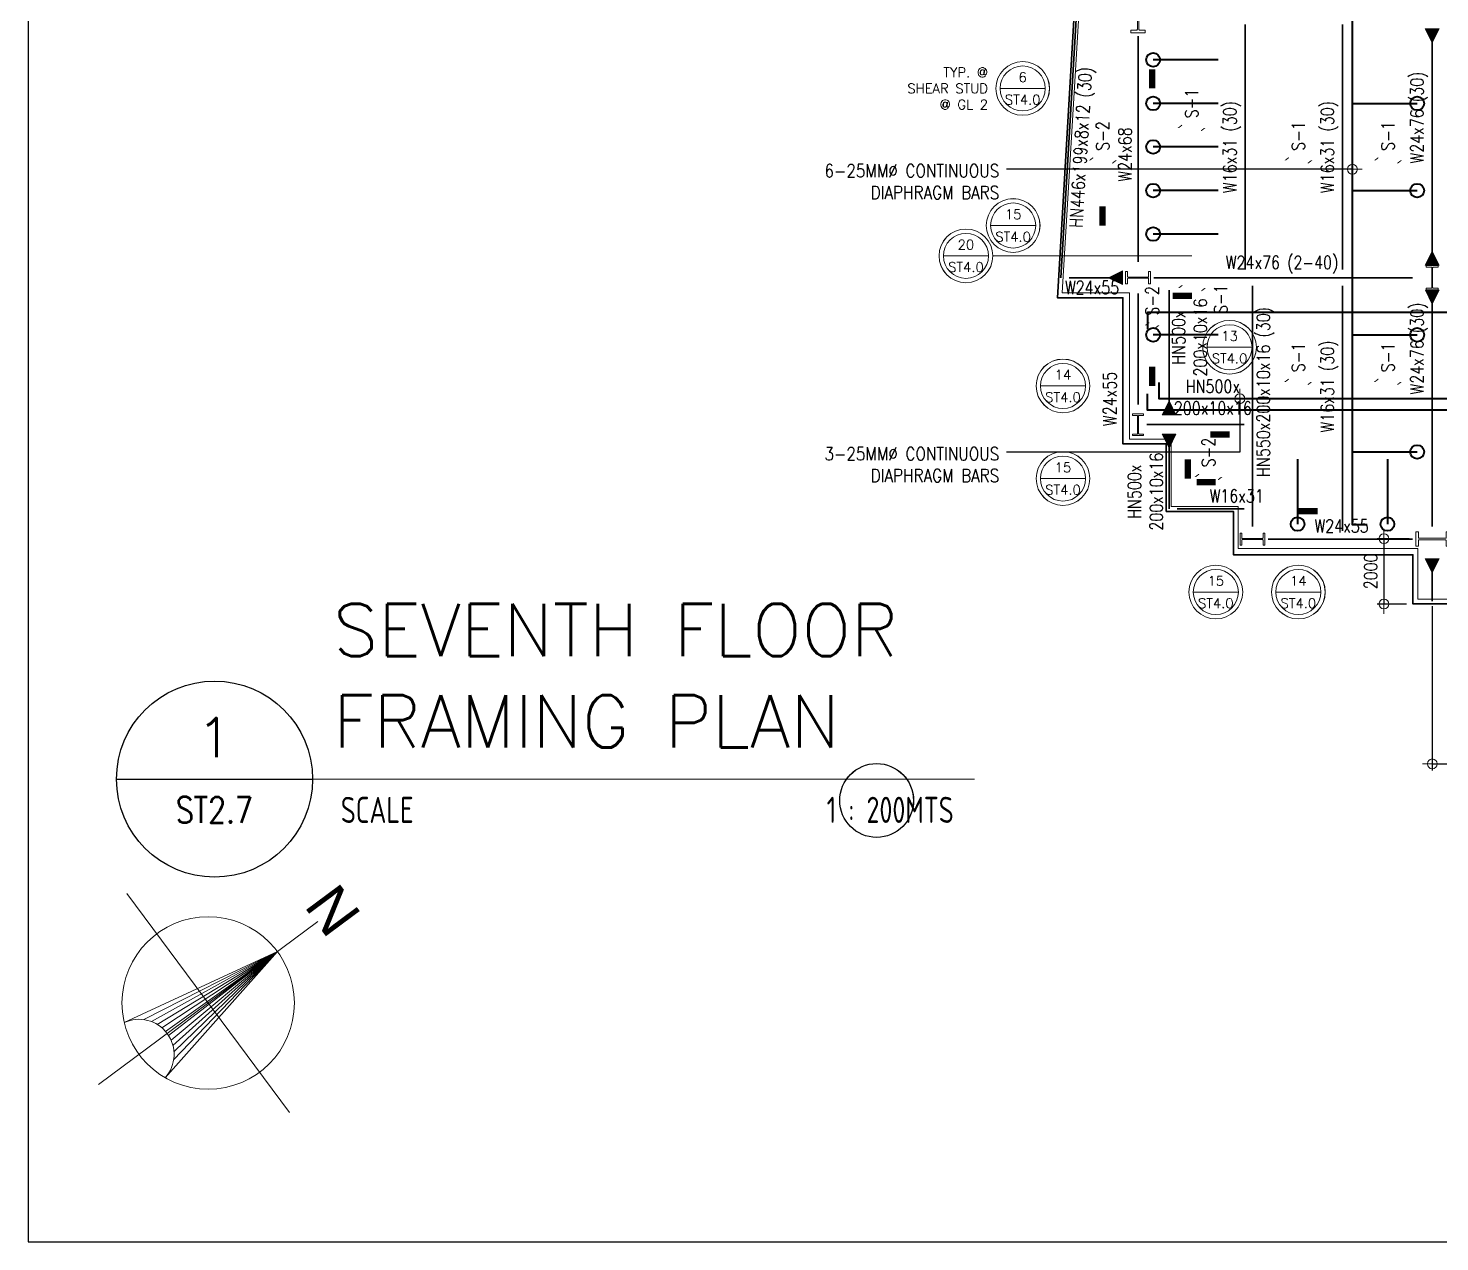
# Model space of a CAD drawing. Header units: millimetres. Extents: x 1731812 to 1926619, y -14989 to 120895.
# Drawn here: x 1731812 to 1775000, y -14989 to 22151 of the extents above; entities that cross this region are included whole.
import ezdxf
from ezdxf.enums import TextEntityAlignment as Align

# ---------------------------------------------------------------- set-up
doc = ezdxf.new("R2010")
doc.units = ezdxf.units.MM
doc.header["$MEASUREMENT"] = 0
doc.layers.get('0').update_dxf_attribs({"lineweight": 0})
for name, color, linetype, lineweight in [('A_ARCHITECTURAL BACKGROUND', 251, 'Continuous', 5), ('A_LINE', 1, 'Continuous', 9), ('ORIENTATIONS', 252, 'Continuous', 9), ('S-ANNO-DIMS', 252, 'Continuous', 5), ('S-ANNO-MARK', 2, 'Continuous', 9), ('S-ANNO-NPLT', 7, 'Continuous', 9), ('S-Anno-Symb', 143, 'Continuous', 15), ('S-Anno-Text', 52, 'Continuous', 15), ('S-BEAM', 5, 'Continuous', 30), ('S-BEAM-IDEN', 2, 'Continuous', 9), ('S-BRACE', 2, 'Continuous', 9), ('S-COLS', 2, 'Continuous', 20), ('S-CONN', 1, 'Continuous', 9), ('S_COL', 2, 'Continuous', 20), ('S_DRB', 4, 'Continuous', 40), ('S_SLAB EDGE', 2, 'Continuous', 30)]:
    doc.layers.add(name, color=color, linetype=linetype, lineweight=lineweight)
doc.layers.add('GUIDE', color=191, linetype='Continuous', plot=False)
doc.layers.add('TARGET-MAIN', color=1, linetype='Continuous')
doc.styles.add('1', font='simplex.shx', dxfattribs={"width": 0.85, "height": 300})
doc.styles.add('ARCHITEXT', font='architxt.shx', dxfattribs={"width": 0.85})
doc.styles.add('ARIAL', font='arial.ttf')
doc.styles.add('ROMANSX', font='ROMANS.shx', dxfattribs={"height": 0.09375})
doc.styles.add('SIMPLEX', font='SIMPLEX.shx', dxfattribs={"width": 0.8, "height": 400})
doc.dimstyles.new('DIM_200', dxfattribs={"dimtxt": 400, "dimasz": 2, "dimexe": 200, "dimexo": 200, "dimgap": 200, "dimtad": 1, "dimdec": 0, "dimrnd": 1, "dimzin": 1, "dimdsep": 46, "dimtxsty": 'SIMPLEX', "dimblk1": 'ESCADIM_ARW', "dimblk2": 'ESCADIM_ARW', "dimsah": 1, "dimcen": 50, "dimclrd": 251, "dimclre": 251, "dimclrt": 52, "dimazin": 0, "dimtfac": 1, "dimtdec": 0, "dimtofl": 0, "dimtmove": 0, "dimatfit": 3, "dimldrblk": 'ESCADIM_ARW', "dimfxl": 1, "dimtolj": 1, "dimtzin": 0, "dimarcsym": 0})
doc.dimstyles.new('ESCA', dxfattribs={"dimtxt": 300, "dimasz": 1, "dimexe": 100, "dimexo": 100, "dimgap": 100, "dimtad": 1, "dimdec": 0, "dimrnd": 1, "dimdsep": 46, "dimtxsty": '1', "dimblk1": 'ESCADIM_ARW', "dimblk2": 'ESCADIM_ARW', "dimsah": 1, "dimcen": 50, "dimclrd": 256, "dimclre": 256, "dimclrt": 52, "dimadec": 0, "dimazin": 0, "dimtfac": 1, "dimtdec": 0, "dimtofl": 0, "dimtmove": 0, "dimatfit": 3, "dimldrblk": 'ESCADIM_ARW', "dimfxl": 1, "dimtolj": 1, "dimtzin": 0, "dimarcsym": 0})

# ---------------------------------------------------------------- blocks, each defined once
blk = doc.blocks.new('ORIENTATION')
at = {"layer": 'ORIENTATIONS', "color": 7, "linetype": 'Continuous'}
for p, q in [((-2490, 3352), (2490, -3352)), ((-3352, -2490), (3352, 2490))]:
    blk.add_line(p, q, dxfattribs=at)
at = {"layer": 'ORIENTATIONS', "color": 2, "linetype": 'Continuous'}
for q in [(-2569, -599), (-1315, -2286)]:
    blk.add_line((2117, 1573), q, dxfattribs=at)
at = {"layer": 'ORIENTATIONS', "color": 8, "linetype": 'Continuous'}
for q in [(-1970, -509), (-1730, -571), (-1556, -658), (-1418, -758), (-1305, -871), (-1211, -997), (-1136, -1138), (-1079, -1300), (-1057, -1738), (-1047, -1491)]:
    blk.add_line((2117, 1573), q, dxfattribs=at)
at = {"layer": 'ORIENTATIONS', "color": 7, "linetype": 'Continuous'}
blk.add_circle((0, 0), 2638, dxfattribs=at)
at = {"layer": 'ORIENTATIONS', "color": 2, "linetype": 'Continuous'}
blk.add_arc((-2117, -1573), 1074, 318.3449, 114.8598, dxfattribs=at)
at = {"layer": 'ORIENTATIONS', "color": 3, "style": 'ARIAL'}
blk.add_text('N', height=1293, rotation=306.6024, dxfattribs=at).set_placement((3818, 2833), align=Align.MIDDLE)
blk = doc.blocks.new('7F PLAN')
at = {"layer": 'A_ARCHITECTURAL BACKGROUND', "ltscale": 10}
for p, q in [((5532, 15385, 0), (6433, 30677, 0)), ((5682, 15536, 0), (6584, 30614, 0)), ((7536, 15385, 0), (5532, 15385, 0)), ((7736, 15536, 0), (5682, 15536, 0)), ((7536, 10909, 0), (7536, 15385, 0)), ((7736, 11059, 0), (7736, 15536, 0)), ((7536, 10909, 0), (8863, 10909, 0)), ((7736, 11059, 0), (9013, 11059, 0)), ((8863, 10909, 0), (8863, 8846, 0)), ((9013, 11059, 0), (9013, 8996, 0)), ((10917, 8846, 0), (8863, 8846, 0)), ((11067, 8996, 0), (9013, 8996, 0)), ((10917, 7519, 0), (10917, 8846, 0)), ((11067, 7716, 0), (11067, 8996, 0)), ((16409, 7519, 0), (10917, 7519, 0)), ((16559, 7716, 0), (11067, 7716, 0)), ((16409, 7519, 0), (16409, 6013, 0)), ((16559, 7716, 0), (16559, 6163, 0)), ((16559, 6163, 0), (24609, 6163, 0)), ((16409, 6013, 0), (24672, 6013, 0))]:
    blk.add_line(p, q, dxfattribs=at)
at = {"layer": 'GUIDE'}
blk.add_circle((0, 0), 1129, dxfattribs=at)
at = {"layer": 'S_SLAB EDGE', "ltscale": 0.05, "elevation": 0}
blk.add_lwpolyline([(24672, 6014), (16409, 6014), (16409, 7521), (10917, 7521), (10917, 8848), (8863, 8848), (8863, 10910), (7536, 10910), (7536, 15387), (5532, 15387), (6433, 30679), (7428, 32055), (6433, 33429), (5532, 48717), (7385, 48717), (7385, 53194), (8863, 53194), (8863, 55256), (10917, 55256), (10917, 56738), (26529, 56738)], dxfattribs=at)
at = {"layer": 'ORIENTATIONS'}
blk.add_blockref('ORIENTATION', (-20452, -6198, 0), dxfattribs=at)
blk = doc.blocks.new('TARGET-DWGLABEL')
at = {"layer": 'TARGET-MAIN'}
blk.add_line((-7.5, 0), (7.5, 0), dxfattribs=at)
blk.add_circle((0, 0), 7.5, dxfattribs=at)
at = {"layer": 'TARGET-MAIN', "color": 2, "style": 'ARCHITEXT', "width": 0.85}
blk.add_text('SCALE', height=2, dxfattribs=at).set_placement((9.66, -2.36), align=Align.MIDDLE_LEFT)
at = {"layer": 'TARGET-MAIN', "color": 6, "style": 'ARCHITEXT', "width": 0.85}
blk.add_attdef('DRAWING_TITLE', text='', height=5, dxfattribs=at).set_placement((9.08, 4.41), align=Align.MIDDLE_LEFT)
at = {"layer": 'TARGET-MAIN', "color": 4, "style": 'ARCHITEXT', "width": 0.85}
blk.add_attdef('DWG_NO.', text='', height=3, dxfattribs=at).set_placement((0, 3.17), align=Align.MIDDLE_CENTER)
at = {"layer": 'TARGET-MAIN', "color": 3, "style": 'ARCHITEXT', "width": 0.85}
blk.add_attdef('SHT_NO.', text='', height=2, dxfattribs=at).set_placement((-0.02, -2.36), align=Align.MIDDLE_CENTER)
at = {"layer": 'TARGET-MAIN', "color": 2, "style": 'ARCHITEXT', "width": 0.85}
blk.add_attdef('SCALE', text='', height=2, dxfattribs=at).set_placement((69.6, -2.36), align=Align.MIDDLE_RIGHT)
blk = doc.blocks.new('7F COLUMN LAYOUT')
at = {"layer": 'GUIDE'}
blk.add_circle((0, 0), 1129, dxfattribs=at)
at = {"layer": 'S_COL', "ltscale": 0.05}
for points in [[(8000, 24506), (8221, 24506), (8221, 24424), (8052, 24424, 0.414214), (8023, 24394), (8023, 23605, 0.414214), (8052, 23576), (8221, 23576), (8221, 23494), (7779, 23494), (7779, 23576), (7949, 23576, 0.414214), (7978, 23605), (7978, 24394, 0.414214), (7949, 24424), (7779, 24424), (7779, 24506), (8000, 24506)], [(17000, 16372), (17182, 16372), (17182, 16323), (17031, 16323, 0.414214), (17013, 16305), (17013, 15695, 0.414214), (17031, 15677), (17182, 15677), (17182, 15628), (16818, 15628), (16818, 15677), (16969, 15677, 0.414214), (16987, 15695), (16987, 16305, 0.414214), (16969, 16323), (16818, 16323), (16818, 16372), (17000, 16372)]]:
    blk.add_lwpolyline(points, format="xyb", dxfattribs=at)
at = {"layer": 'S_COL', "ltscale": 0.05, "elevation": 0}
for points in [[(7619, 16000), (7619, 16185), (7677, 16185), (7677, 16034, 0.414214), (7695, 16016), (8305, 16016, 0.414214), (8323, 16034), (8323, 16185), (8381, 16185), (8381, 15815), (8323, 15815), (8323, 15966, 0.414214), (8305, 15984), (7695, 15984, 0.414214), (7677, 15966), (7677, 15815), (7619, 15815), (7619, 16000)], [(8000, 11165), (7833, 11165), (7833, 11213), (7967, 11213, 0.414214), (7987, 11234), (7987, 11766, 0.414214), (7967, 11786), (7833, 11786), (7833, 11834), (8167, 11834), (8167, 11786), (8033, 11786, 0.414214), (8013, 11766), (8013, 11234, 0.414214), (8033, 11213), (8167, 11213), (8167, 11165), (8000, 11165)], [(17506, 8000), (17506, 7779), (17424, 7779), (17424, 7948, 0.414214), (17395, 7977), (16605, 7977, 0.414214), (16576, 7948), (16576, 7779), (16494, 7779), (16494, 8221), (16576, 8221), (16576, 8052, 0.414214), (16605, 8023), (17395, 8023, 0.414214), (17424, 8052), (17424, 8221), (17506, 8221), (17506, 8000)], [(11124, 8000), (11124, 8183), (11177, 8183), (11177, 8033, 0.414214), (11195, 8015), (11804, 8015, 0.414214), (11823, 8033), (11823, 8183), (11876, 8183), (11876, 7817), (11823, 7817), (11823, 7967, 0.414214), (11804, 7985), (11195, 7985, 0.414214), (11177, 7967), (11177, 7817), (11124, 7817), (11124, 8000)]]:
    blk.add_lwpolyline(points, format="xyb", dxfattribs=at)
blk = doc.blocks.new('Bubble')
at = {"layer": 'S-ANNO-NPLT'}
blk.add_circle((0, 0), 0.261, dxfattribs=at)
at = {"layer": 'S-Anno-Symb', "color": 0}
blk.add_line((-0.219, 0), (0.219, 0), dxfattribs=at)
blk.add_circle((0, 0), 0.219, dxfattribs=at)
at = {"layer": 'S-Anno-Symb', "style": 'ROMANSX'}
for tag, p in [('1', (0, 0.109)), ('S1', (0, -0.109))]:
    blk.add_attdef(tag, text='', height=0.0937, dxfattribs=at).set_placement(p, align=Align.MIDDLE_CENTER)
at = {"layer": 'S-Anno-Symb', "style": 'ROMANSX', "width": 1.018385, "flags": 8}
blk.add_attdef('LONG', text='', height=0.0937, dxfattribs=at).set_placement((-0.18, -0.125), (0.18, -0.125), align=Align.FIT)
blk = doc.blocks.new('ESCADIM_ARW')
at = {"color": 7}
blk.add_line((-150, 0), (150, 0), dxfattribs=at)
blk.add_circle((0, 0), 75, dxfattribs=at)
blk = doc.blocks.new('*D16')
at = {"color": 251, "lineweight": -2, "ltscale": 0.05, "transparency": 16777216}
for p, q in [((1777770, 6567), (1777770, -563)), ((1774770, 4467), (1774770, -563)), ((1774772, -363), (1777768, -363))]:
    blk.add_line(p, q, dxfattribs=at)
at = {"layer": 'Defpoints', "color": 0, "ltscale": 0.05, "transparency": 16777216}
for p in [(1777770, 6767, 0), (1774770, 4667, 0), (1777770, -363)]:
    blk.add_point(p, dxfattribs=at)
at = {"color": 251, "lineweight": -2, "ltscale": 0.05, "transparency": 16777216, "xscale": 2, "yscale": 2, "zscale": 2, "rotation": 180}
blk.add_blockref('ESCADIM_ARW', (1774770, -363), dxfattribs=at)
at = {"color": 251, "lineweight": -2, "ltscale": 0.05, "transparency": 16777216, "xscale": 2, "yscale": 2, "zscale": 2}
blk.add_blockref('ESCADIM_ARW', (1777770, -363), dxfattribs=at)
at = {"color": 52, "ltscale": 0.05, "transparency": 16777216, "insert": (1776270, 37), "char_height": 400, "attachment_point": 5, "style": 'SIMPLEX'}
blk.add_mtext('\\A1;3000', dxfattribs=at)
blk = doc.blocks.new('*D34')
at = {"color": 251, "lineweight": -2, "ltscale": 0.05, "transparency": 16777216}
for p, q in [((1774064, 6529), (1773090, 6529)), ((1773290, 6527), (1773290, 4531)), ((1773979, 4529), (1773090, 4529))]:
    blk.add_line(p, q, dxfattribs=at)
at = {"layer": 'Defpoints', "color": 0, "ltscale": 0.05, "transparency": 16777216}
for p in [(1774264, 6529, 0), (1773290, 4529), (1774179, 4529, 0)]:
    blk.add_point(p, dxfattribs=at)
at = {"color": 251, "lineweight": -2, "ltscale": 0.05, "transparency": 16777216, "xscale": 2, "yscale": 2, "zscale": 2}
for p, rotation in [((1773290, 6529), 90), ((1773290, 4529), 270)]:
    blk.add_blockref('ESCADIM_ARW', p, dxfattribs=dict(at, rotation=rotation))
at = {"color": 52, "ltscale": 0.05, "transparency": 16777216, "insert": (1772890, 5529), "char_height": 400, "attachment_point": 5, "rotation": 90, "style": 'SIMPLEX'}
blk.add_mtext('\\A1;2000', dxfattribs=at)
blk = doc.blocks.new("ADD' L BARS")
at = {"layer": 'S_DRB'}
for p, q in [((10450, 22666.4, 0), (8460.4, 22666.4, 0)), ((10450.1, 21333.2, 0), (8460.5, 21333.2, 0)), ((10450.3, 19999.9, 0), (8460.7, 19999.9, 0)), ((10450.4, 18666.6, 0), (8460.8, 18666.6, 0)), ((10450.6, 17333.3, 0), (8461, 17333.3, 0)), ((10450, 14250.2, 0), (8460.4, 14250.2, 0)), ((12879.1, 10450, 0), (12879.1, 8460.4, 0)), ((15629.3, 10450, 0), (15629.3, 8460.4, 0))]:
    blk.add_line(p, q, dxfattribs=at)
at = {"layer": 'S_DRB', "color": 4, "elevation": 0}
blk.add_lwpolyline([(22866.9, 12793.6), (22866.9, 12293.6), (8642.5, 12293.6), (8642.5, 12793.6)], dxfattribs=at)
at = {"layer": 'S_DRB'}
for centre in [(8460.4, 22666.4, 0), (8460.5, 21333.2, 0), (8460.7, 19999.9, 0), (8460.8, 18666.6, 0), (8461, 17333.3, 0), (8460.4, 14250.2, 0), (12879.1, 8460.4, 0), (15629.3, 8460.4, 0)]:
    blk.add_circle(centre, 210.4, dxfattribs=at)

msp = doc.modelspace()

# ---------------------------------------------------------------- hatches: boundary and pattern name
at = {"layer": 'S-CONN'}
for points in [[(1774557.92732, 22135.63545), (1774768.29434, 21706.61913), (1774978.66136, 22135.63545)], [(1774558.44163, 14897.59545), (1774768.80864, 15326.61176), (1774979.17566, 14897.59545)], [(1765288.92449, 14305.3878), (1764859.90818, 14515.75481), (1765288.92449, 14726.12183)], [(1774559.01724, 14135.63545), (1774769.38426, 13706.61913), (1774979.75127, 14135.63545)], [(1766507.7034, 10317.98129), (1766718.07041, 10746.9976), (1766928.43743, 10317.98129)], [(1766507.7034, 9726.63855), (1766718.07041, 9297.62224), (1766928.43743, 9726.63855)], [(1774558.06764, 5908.78343), (1774768.43466, 5479.76711), (1774978.80168, 5908.78343)]]:
    msp.add_hatch(color=256, dxfattribs=at).paths.add_polyline_path(points)

# ---------------------------------------------------------------- linework, layer by layer
at = {"layer": 'A_LINE', "color": 1}
msp.add_line((1734512.58086, -828.07395), (1760761.22323, -828.07395), dxfattribs=at)
at = {"layer": 'Defpoints', "ltscale": 0.05, "elevation": 0.00004}
msp.add_lwpolyline([(1731812.02464, -14989.37755), (1926619.46806, -14989.37755), (1926619.46806, 120894.82661), (1731812.02464, 120894.82661)], close=True, dxfattribs=at)
at = {"layer": 'GUIDE', "ltscale": 0.05}
msp.add_circle((1757769.92449, -1483.38455, 0.00001), 1129.35513, dxfattribs=at)
at = {"layer": 'S-ANNO-MARK'}
for points, elevation in [([(1764394.94144, 18189.9593, 29.99952, 29.99952, 0), (1764281.89711, 18102.95816, 0, 0, 0), (1765091.47466, 18102.95816, 29.99952, 29.99952, 0), (1764978.43033, 18015.95703, 0, 0, 0)], 0), ([(1770379.29633, 18190.02651, 29.99952, 29.99952, 0), (1770266.252, 18103.02538, 0, 0, 0), (1771075.82955, 18103.02538, 29.99952, 29.99952, 0), (1770962.78522, 18016.02425, 0, 0, 0)], 0), ([(1773120.79061, 18190.02651, 29.99952, 29.99952, 0), (1773007.74628, 18103.02538, 0, 0, 0), (1773817.32383, 18103.02538, 29.99952, 29.99952, 0), (1773704.27951, 18016.02425, 0, 0, 0)], 0), ([(1767125.54703, 14286.25439, 29.99952, 29.99952, 0), (1767012.5027, 14199.25326, 0, 0, 0), (1767822.08025, 14199.25326, 29.99952, 29.99952, 0), (1767709.03593, 14112.25212, 0, 0, 0)], 0), ([(1766110.99531, 13144.84687, 29.99952, 29.99952, 0), (1765997.95098, 13057.84574, 0, 0, 0), (1766402.73975, 13057.84574, 29.99952, 29.99952, 0), (1766289.69543, 12970.8446, 0, 0, 0)], 0.00001), ([(1770379.29633, 11415.08108, 29.99952, 29.99952, 0), (1770266.252, 11328.07994, 0, 0, 0), (1771075.82955, 11328.07994, 29.99952, 29.99952, 0), (1770962.78522, 11241.07881, 0, 0, 0)], 0), ([(1773120.79061, 11415.08108, 29.99952, 29.99952, 0), (1773007.74628, 11328.07994, 0, 0, 0), (1773817.32383, 11328.07994, 29.99952, 29.99952, 0), (1773704.27951, 11241.07881, 0, 0, 0)], 0), ([(1767633.33636, 8504.90528, 29.99952, 29.99952, 0), (1767520.29204, 8417.90414, 0, 0, 0), (1768329.86959, 8417.90414, 29.99952, 29.99952, 0), (1768216.82526, 8330.90301, 0, 0, 0)], 0)]:
    msp.add_lwpolyline(points, format="xyseb", dxfattribs=dict(at, elevation=elevation))
at = {"layer": 'S-ANNO-NPLT'}
for centre in [(1762239.19685, 20307.61582, -0.00001), (1761946.93617, 16112.82614, 0), (1760502.89682, 15183.71554, 0), (1768568.51746, 12387.22193, 0), (1763472.1978, 11202.23939, -0.00001), (1763472.1978, 8368.25554, 0.00001), (1768148.63844, 4895.48556, 0.00001), (1770673.37682, 4895.48556, 0)]:
    msp.add_circle(centre, 821.36597, dxfattribs=at)
at = {"layer": 'S-Anno-Symb', "linetype": 'ByBlock'}
msp.add_line((1767417.89682, 15183.71554, 0), (1761324.26279, 15183.71554, 0), dxfattribs=at)
for points, elevation in [([(1763060.56282, 20307.61582, 0, 0, 0), (1766204.41874, 20307.61582, 196.07256, 196.07256, 0), (1766204.41874, 20895.8335, 0, 0, 0)], -0.00001), ([(1762768.30214, 16112.82614, 0, 0, 0), (1764679.15711, 16112.82614, 196.07256, 196.07256, 0), (1764679.15711, 16701.04382, 0, 0, 0)], 0), ([(1767417.89682, 15183.71554, 0, 0, 0), (1767417.89682, 13961.31331, 196.07256, 196.07256, 0), (1766829.67914, 13961.31331, 0, 0, 0)], 0), ([(1764293.56377, 11202.23939, 0, 0, 0), (1766204.41874, 11202.23939, 196.07256, 196.07256, 0), (1766204.41874, 11790.45707, 0, 0, 0)], -0.00001), ([(1768568.51746, 11565.85595, 0, 0, 0), (1768568.51746, 9718.72779, 196.07256, 196.07256, 0), (1767980.29978, 9718.72779, 0, 0, 0)], 0), ([(1764293.56377, 8368.25554, 0, 0, 0), (1767292.20095, 8368.25554, 196.07256, 196.07256, 0), (1767292.20095, 8956.47322, 0, 0, 0)], 0.00001), ([(1768148.63844, 5716.85153, 0, 0, 0), (1768148.63844, 8261.53609, 196.07256, 196.07256, 0), (1767560.42076, 8261.53609, 0, 0, 0)], 0.00001), ([(1770673.37682, 5716.85153, 0, 0, 0), (1770673.37682, 7372.3597, 196.07256, 196.07256, 0), (1771261.5945, 7372.3597, 0, 0, 0)], 0)]:
    msp.add_lwpolyline(points, format="xyseb", dxfattribs=dict(at, elevation=elevation))
at = {"layer": 'S-BEAM'}
for p, q in [((1764258.5914, 28909.00059, 0.00002), (1763409.73299, 14516.29505, 0.00002)), ((1769044.56704, 22266.61546, 0.00001), (1769044.56704, 14766.61544, 0.00001)), ((1772028.43021, 22266.61546, 0), (1772028.43021, 14766.61544, 0)), ((1774768.83458, 22135.63545, 0), (1774768.83458, 14897.59545, 0)), ((1765769.38426, 21910.64745, 0.00001), (1765769.92449, 14997.61545, 0.00001)), ((1763663.0999, 14516.29505, 0.00001), (1765288.92449, 14516.29505, 0.00001)), ((1774163.95649, 14516.61545, 0.00001), (1766250.92449, 14516.61545, 0.00002)), ((1769269.61606, 14266.61544, 0), (1769269.61606, 6897.59545, 0)), ((1772028.43021, 14266.61544, 0), (1772028.43021, 6766.61545, 0)), ((1765769.92449, 14035.61545, 0.00001), (1765769.92449, 10638.65198, 0.00001)), ((1766718.07042, 10317.98129, 0.00001), (1766718.07042, 14135.63545, 0.00002)), ((1774769.92449, 14135.63545, 0), (1774769.92449, 6897.59545, 0.00001)), ((1769017.05131, 10022.30992, 0), (1766037.37399, 10022.30992, 0)), ((1766718.07042, 9726.63855, 0.00001), (1766718.07042, 7437.73396, 0.00002)), ((1766968.07042, 7437.73396, 0.00002), (1769017.05131, 7437.73396, 0.00002)), ((1774163.95649, 6516.61545, 0.00001), (1769745.66305, 6516.61545, 0.00001)), ((1774769.92449, 4611.50861, 0.00001), (1774769.92449, 5908.78343, 0.00001))]:
    msp.add_line(p, q, dxfattribs=at)
at = {"layer": 'S-COLS', "elevation": 0.00001}
msp.add_lwpolyline([(1767115.50132, 19186.76659, 29.99952, 29.99952, 0), (1767002.45699, 19099.76545, 0, 0, 0), (1767812.03455, 19099.76545, 29.99952, 29.99952, 0), (1767698.99022, 19012.76432, 0, 0, 0)], format="xyseb", dxfattribs=at)
at = {"layer": 'S-CONN', "color": 1}
for points, elevation in [([(1774978.66136, 22135.63545), (1774768.29434, 21706.61913), (1774557.92732, 22135.63545), (1774979.74183, 22135.63545)], 0), ([(1774979.17566, 14897.59545), (1774768.80864, 15326.61176), (1774558.44163, 14897.59545), (1774980.25614, 14897.59545)], 0.00001), ([(1765288.92449, 14726.12183), (1764859.90818, 14515.75481), (1765288.92449, 14305.3878), (1765288.92449, 14727.20231)], 0.00002), ([(1774979.75127, 14135.63545), (1774769.38426, 13706.61913), (1774559.01724, 14135.63545), (1774980.83175, 14135.63545)], 0), ([(1766928.43743, 10317.98129), (1766718.07041, 10746.9976), (1766507.7034, 10317.98129), (1766929.51791, 10317.98129)], 0.00001), ([(1766928.43743, 9726.63855), (1766718.07041, 9297.62224), (1766507.7034, 9726.63855), (1766929.51791, 9726.63855)], 0.00001), ([(1774978.80168, 5908.78343), (1774768.43466, 5479.76711), (1774558.06764, 5908.78343), (1774979.88216, 5908.78343)], 0.00008)]:
    msp.add_lwpolyline(points, dxfattribs=dict(at, elevation=elevation))
at = {"layer": 'S_DRB'}
for p, q in [((1772319.92449, 19849.94878, 0), (1774309.55748, 19849.94878, 0)), ((1772319.92449, 17183.28211, 0), (1774309.55748, 17183.28211, 0)), ((1772319.92449, 12766.85878, 0), (1774309.55748, 12766.85878, 0)), ((1772319.92449, 9183.28211, 0.00001), (1774309.55748, 9183.28211, 0.00001))]:
    msp.add_line(p, q, dxfattribs=at)
at = {"layer": 'S_DRB', "color": 4, "elevation": -0.00001}
for points in [[(1772778.43021, 6947.59544), (1772328.43021, 6947.59544), (1772328.43021, 54123.51941), (1772778.43021, 54123.51941)], [(1801438.40425, 12953.68012), (1801438.40425, 13453.68012), (1766061.84886, 13453.68012), (1766061.84886, 12953.68012)], [(1801438.94449, 10960.2581), (1801438.94449, 10460.2581), (1766062.3891, 10460.2581), (1766062.3891, 10960.2581)]]:
    msp.add_lwpolyline(points, dxfattribs=at)
at = {"layer": 'S_DRB'}
for centre in [(1774309.55748, 19849.94878, 0), (1774309.55748, 17183.28211, 0), (1774309.55748, 12766.85878, 0), (1774309.55748, 9183.28211, 0.00001)]:
    msp.add_circle(centre, 210.36702, dxfattribs=at)

# ---------------------------------------------------------------- block references
at = {"layer": 'A_ARCHITECTURAL BACKGROUND'}
msp.add_blockref('7F PLAN', (1757769.92449, -1483.14886, 0), dxfattribs=at)
at = {"layer": 'S-Anno-Symb', "xscale": 3149.760000000242, "yscale": 3149.760000000242, "zscale": 3149.760000000242}
for p, values in [((1762239.19685, 20307.61582, -0.00001), {'1': '6', 'S1': 'ST4.0'}), ((1761946.93617, 16112.82614, 0), {'1': '15', 'S1': 'ST4.0'}), ((1760502.89682, 15183.71554, 0), {'1': '20', 'S1': 'ST4.0'}), ((1768568.51746, 12387.22193, 0), {'1': '13', 'S1': 'ST4.0'}), ((1763472.1978, 11202.23939, -0.00001), {'1': '14', 'S1': 'ST4.0'}), ((1763472.1978, 8368.25554, 0.00001), {'1': '15', 'S1': 'ST4.0'}), ((1768148.63844, 4895.48556, 0.00001), {'1': '15', 'S1': 'ST4.0'}), ((1770673.37682, 4895.48556, 0), {'1': '14', 'S1': 'ST4.0'})]:
    msp.add_blockref('Bubble', p, dxfattribs=at).add_auto_attribs(values)
at = {"layer": 'S-Anno-Text'}
msp.add_blockref('7F COLUMN LAYOUT', (1757769.92449, -1483.38456, 0), dxfattribs=at)
at = {"layer": 'S-BRACE'}
msp.add_blockref("ADD' L BARS", (1757769.92449, -1483.38456, 0), dxfattribs=at)
at = {"layer": 'TARGET-MAIN', "color": 1}
ref = msp.add_blockref('TARGET-DWGLABEL', (1737512.58086, -828.07395), dxfattribs=dict(at, xscale=400, yscale=400, zscale=400))
ref.add_attrib('DWG_NO.', '1', dxfattribs={"color": 4, "height": 1200, "style": 'SIMPLEX', "width": 1.1}).set_placement((1737512.58086, 441.28554), align=Align.MIDDLE_CENTER)
ref.add_attrib('SHT_NO.', 'ST2.7', dxfattribs={"color": 3, "height": 800, "style": 'SIMPLEX', "width": 0.8}).set_placement((1737506.4682, -1770.1674), align=Align.MIDDLE_CENTER)
ref.add_attrib('DRAWING_TITLE', 'SEVENTH FLOOR', dxfattribs={"color": 5, "height": 1600, "style": 'SIMPLEX'}).set_placement((1741144.19376, 3734.572), align=Align.MIDDLE_LEFT)
ref.add_attrib('DRAWING_TITLE', 'FRAMING PLAN', dxfattribs={"color": 5, "height": 1600, "style": 'SIMPLEX'}).set_placement((1741144.19376, 934.572), align=Align.MIDDLE_LEFT)
ref.add_attrib('SCALE', '1 : 200MTS', dxfattribs={"color": 2, "height": 800, "style": 'ARCHITEXT', "width": 0.85}).set_placement((1760128.17897, -1770.1674), align=Align.MIDDLE_RIGHT)

# ---------------------------------------------------------------- texts
at = {"layer": 'S-ANNO-DIMS', "color": 52, "char_height": 400, "attachment_point": 5, "style": 'SIMPLEX'}
for s, insert, rotation in [('\\A1;{\\W0.8;HN446x199x8x12 (30)}', (1764081.51557, 18504.90382, 0.00001), 86.576121781), ('\\A1;{\\W0.8;W24x76 (30)}', (1774369.92449, 19419.55433, 0), 90), ('\\A1;\\pxqc;{\\W0.8;S-1}', (1767407.24577, 19849.76545, 0.00001), 90), ('\\A1;{\\W0.8;W16x31 (30)}', (1768644.56704, 18516.61545, 0), 90), ('\\A1;{\\W0.8;W16x31 (30)}', (1771628.43021, 18516.61545, -0.00001), 90), ('\\A1;\\pxqc;S-2', (1764686.68588, 18852.95816, 0), 90), ('\\A1;\\pxqc;{\\W0.8;S-1}', (1770671.04078, 18853.02538, 0), 90), ('\\A1;\\pxqc;{\\W0.8;S-1}', (1773412.53506, 18853.02538, 0), 90), ('\\A1;\\pxqc;S-2', (1766200.34537, 13807.84574, 0.00001), 90), ('\\A1;{\\W0.8;HN500x\\P200x10x16}', (1767342.14696, 12685.34361, 0.00001), 90), ('\\A1;\\pxqc;{\\W0.8;S-1}', (1768298.40758, 13859.67332, 0), 90), ('\\A1;{\\W0.8;HN550x200x10x16 (30)}', (1769668.89521, 11020.94296, -0.00001), 90), ('\\A1;{\\W0.8;W24x76 (30)}', (1774370.64535, 12350.83494, -0.00001), 90), ('\\A1;{\\W0.8;W16x31 (30)}', (1771629.15106, 11187.9227, -0.00001), 90), ('\\A1;\\pxqc;{\\W0.8;S-1}', (1770671.04078, 12078.07994, 0), 90), ('\\A1;\\pxqc;{\\W0.8;S-1}', (1773412.53506, 12078.07994, 0), 90), ('\\A1;{\\W0.8;W24x55}', (1764906.40653, 10808.19066, 0.00001), 90), ('\\A1;\\pxqc;S-2', (1767925.08081, 9167.90414, 0), 90), ('\\A1;{\\W0.8;HN500x\\P200x10x16}', (1765994.14822, 7969.33681, 0.00001), 90)]:
    msp.add_mtext(s, dxfattribs=dict(at, insert=insert, rotation=rotation))
for s, insert in [('\\A1;{\\W0.8;W24x76 (2-40)}', (1770173.27878, 14915.89459, 0)), ('\\A1;W24x55', (1764359.28145, 14215.1337, 0.00002)), ('\\A1;W24x55', (1764359.28145, 14215.1337, 0.00002)), ('\\A1;{\\W0.8;HN500x\\P200x10x16}', (1768057.14491, 10857.67323, -0.00001)), ('\\A1;{\\W0.8;W16x31}', (1768785.70386, 7837.01311, 0.00001)), ('\\A1;{\\W0.8;W24x55}', (1771995.37104, 6915.89459, 0.00002))]:
    msp.add_mtext(s, dxfattribs=dict(at, insert=insert))
at = {"layer": 'S-Anno-Symb', "insert": (1761178.05088, 20307.61582, -0.00001), "char_height": 295.29, "width": 6780.3427625, "attachment_point": 6, "style": 'ROMANSX'}
msp.add_mtext('TYP. @ \\PSHEAR STUD\\P@ GL 2', dxfattribs=at)
at = {"layer": 'S-BEAM-IDEN', "char_height": 400, "attachment_point": 3, "style": '1'}
for s, insert in [('6-25MM∅ CONTINUOUS \\PDIAPHRAGM BARS', (1761521.97853, 17989.04141, -0.00002)), ('3-25MM∅ CONTINUOUS \\PDIAPHRAGM BARS', (1761521.97853, 9326.77081, -0.00002))]:
    msp.add_mtext_dynamic_manual_height_columns(s, width=8791.57845, gutter_width=1, heights=[0], dxfattribs=dict(at, insert=insert))
at = {"layer": 'S-COLS', "color": 52, "insert": (1765370.21337, 18288.07686, 0), "char_height": 400, "attachment_point": 5, "rotation": 90, "style": 'SIMPLEX'}
msp.add_mtext('\\A1;{\\W0.8;W24x68}', dxfattribs=at)

# ---------------------------------------------------------------- dimensions: what is measured, and where the dimension line sits
at = {"ltscale": 0.05}
dim = msp.add_linear_dim(base=(1773290.47718, 4529.44461, -0.00006), p1=(1774263.95649, 6529.44461, 0.00001), p2=(1774178.69188, 4529.44461, 0.00001), angle=90, dimstyle='DIM_200', dxfattribs=at)
dim.commit()
dim.dimension.update_dxf_attribs({"geometry": '*D34', "text_midpoint": (1772890.47718, 5529.44461, -0.00006)})
dim = msp.add_linear_dim(base=(1777769.92449, -363.02504, 0), p1=(1774769.92449, 4667.11619, 0), p2=(1777769.92449, 6766.61544, 0), dimstyle='DIM_200', dxfattribs=at)
dim.commit()
dim.dimension.update_dxf_attribs({"geometry": '*D16', "text_midpoint": (1776269.92449, 36.97496, 0)})

# ---------------------------------------------------------------- leaders
at = {"layer": 'S-ANNO-DIMS', "color": 4}
for points in [[(1772328.43021, 17836.42615, -0.00001), (1761746.31073, 17836.42615, -0.00001)], [(1768883.14946, 10810.2581, -0.00001), (1768883.14946, 9174.15554, -0.00001), (1761746.31073, 9174.15554, -0.00001)]]:
    msp.add_leader(points, dimstyle='ESCA', override={"dimasz": 2, "dimtad": 0, "dimfxl": 0.0625}, dxfattribs=at)

doc.saveas('drawing.dxf')
